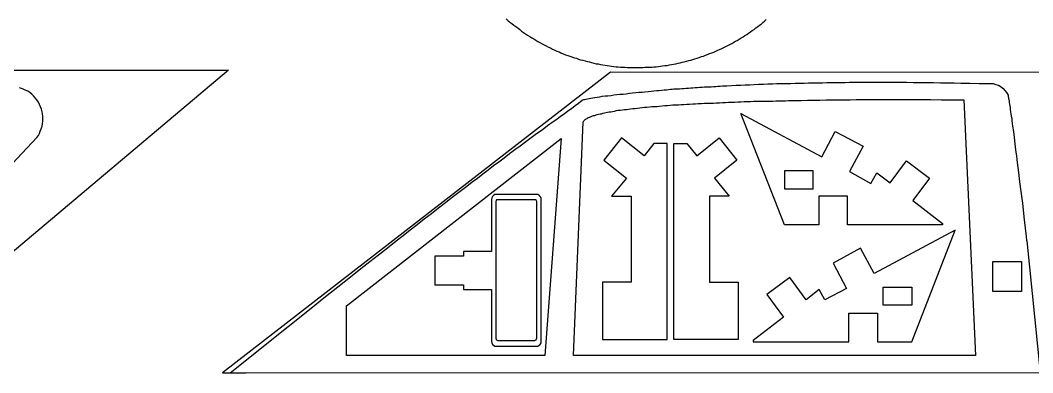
# Model space of a CAD drawing. Extents: x 11 to 591, y 39 to 419.
# Drawn here: x 133.2 to 223.3, y 231 to 262.4 of the extents above; entities that cross this region are included whole.
import ezdxf

# ---------------------------------------------------------------- set-up
doc = ezdxf.new("R2010")
doc.units = 0
doc.layers.get('0').update_dxf_attribs({"linetype": 'CONTINUOUS'})

msp = doc.modelspace()

# ---------------------------------------------------------------- linework, layer by layer
at = {"color": 3}
for p, q in [((176.465419, 262.505266), (176.640419, 262.355266)), ((176.640419, 262.355266), (176.790419, 262.230266)), ((199.315419, 262.180266), (199.465419, 262.305266)), ((199.465419, 262.305266), (199.615419, 262.455266)), ((176.790419, 262.230266), (176.965419, 262.105266)), ((176.965419, 262.105266), (177.140419, 261.955266)), ((177.140419, 261.955266), (177.315419, 261.830266)), ((177.315419, 261.830266), (177.490419, 261.705266)), ((177.490419, 261.705266), (177.665419, 261.580266)), ((177.665419, 261.580266), (177.840419, 261.430266)), ((177.840419, 261.430266), (178.015419, 261.305266)), ((198.215419, 261.355266), (198.365419, 261.480266)), ((198.365419, 261.480266), (198.540419, 261.580266)), ((198.540419, 261.580266), (198.690419, 261.705266)), ((198.690419, 261.705266), (198.865419, 261.830266)), ((198.865419, 261.830266), (199.015419, 261.955266)), ((199.015419, 261.955266), (199.165419, 262.055266)), ((199.165419, 262.055266), (199.315419, 262.180266)), ((178.015419, 261.305266), (178.190419, 261.180266)), ((178.190419, 261.180266), (178.365419, 261.080266)), ((178.365419, 261.080266), (178.565419, 260.955266)), ((178.565419, 260.955266), (178.740419, 260.830266)), ((178.740419, 260.830266), (178.915419, 260.730266)), ((178.915419, 260.730266), (179.090419, 260.630266)), ((179.090419, 260.630266), (179.290419, 260.505266)), ((179.290419, 260.505266), (179.465419, 260.405266)), ((196.715419, 260.430266), (196.865419, 260.530266)), ((196.865419, 260.530266), (197.040419, 260.605266)), ((197.040419, 260.605266), (197.215419, 260.705266)), ((197.215419, 260.705266), (197.390419, 260.830266)), ((197.390419, 260.830266), (197.565419, 260.930266)), ((197.565419, 260.930266), (197.715419, 261.030266)), ((197.715419, 261.030266), (197.890419, 261.130266)), ((197.890419, 261.130266), (198.040419, 261.255266)), ((198.040419, 261.255266), (198.215419, 261.355266)), ((179.465419, 260.405266), (179.665419, 260.305266)), ((179.665419, 260.305266), (179.840419, 260.205266)), ((179.840419, 260.205266), (180.015419, 260.105266)), ((180.015419, 260.105266), (180.215419, 260.005266)), ((180.215419, 260.005266), (180.415419, 259.930266)), ((180.415419, 259.930266), (180.590419, 259.830266)), ((180.590419, 259.830266), (180.790419, 259.730266)), ((180.790419, 259.730266), (180.965419, 259.655266)), ((180.965419, 259.655266), (181.165419, 259.580266)), ((194.940419, 259.555266), (195.115419, 259.655266)), ((195.115419, 259.655266), (195.290419, 259.730266)), ((195.290419, 259.730266), (195.465419, 259.805266)), ((195.465419, 259.805266), (195.665419, 259.880266)), ((195.665419, 259.880266), (195.840419, 259.980266)), ((195.840419, 259.980266), (196.015419, 260.055266)), ((196.015419, 260.055266), (196.190419, 260.155266)), ((196.190419, 260.155266), (196.365419, 260.230266)), ((196.365419, 260.230266), (196.540419, 260.330266)), ((196.540419, 260.330266), (196.715419, 260.430266)), ((181.165419, 259.580266), (181.340419, 259.505266)), ((181.340419, 259.505266), (181.540419, 259.405266)), ((181.540419, 259.405266), (181.740419, 259.330266)), ((181.740419, 259.330266), (181.940419, 259.255266)), ((181.940419, 259.255266), (182.115419, 259.205266)), ((182.115419, 259.205266), (182.315419, 259.130266)), ((182.315419, 259.130266), (182.515419, 259.055266)), ((182.515419, 259.055266), (182.715419, 259.005266)), ((182.715419, 259.005266), (182.890419, 258.930266)), ((182.890419, 258.930266), (183.090419, 258.880266)), ((183.090419, 258.880266), (183.290419, 258.830266)), ((183.290419, 258.830266), (183.490419, 258.780266)), ((183.490419, 258.780266), (183.690419, 258.730266)), ((183.690419, 258.730266), (183.865419, 258.680266)), ((192.140419, 258.655266), (192.315419, 258.705266)), ((192.315419, 258.705266), (192.515419, 258.755266)), ((192.515419, 258.755266), (192.715419, 258.805266)), ((192.715419, 258.805266), (192.890419, 258.855266)), ((192.890419, 258.855266), (193.090419, 258.905266)), ((193.090419, 258.905266), (193.265419, 258.955266)), ((193.265419, 258.955266), (193.465419, 259.030266)), ((193.465419, 259.030266), (193.640419, 259.080266)), ((193.640419, 259.080266), (193.840419, 259.155266)), ((193.840419, 259.155266), (194.015419, 259.205266)), ((194.015419, 259.205266), (194.215419, 259.280266)), ((194.215419, 259.280266), (194.390419, 259.355266)), ((194.390419, 259.355266), (194.565419, 259.430266)), ((194.565419, 259.430266), (194.765419, 259.480266)), ((194.765419, 259.480266), (194.940419, 259.555266)), ((17.040419, 258.030266), (151.740419, 257.955266)), ((151.740419, 257.955266), (120.090419, 231.330266)), ((183.865419, 258.680266), (184.065419, 258.630266)), ((184.065419, 258.630266), (184.265419, 258.580266)), ((184.265419, 258.580266), (184.465419, 258.530266)), ((184.465419, 258.530266), (184.665419, 258.505266)), ((184.665419, 258.505266), (184.865419, 258.455266)), ((184.865419, 258.455266), (185.065419, 258.430266)), ((185.065419, 258.430266), (185.265419, 258.405266)), ((185.265419, 258.405266), (185.465419, 258.355266)), ((185.465419, 258.355266), (185.665419, 258.330266)), ((185.665419, 258.330266), (185.840419, 258.305266)), ((185.840419, 258.305266), (186.040419, 258.280266)), ((186.040419, 258.280266), (186.240419, 258.255266)), ((186.240419, 258.255266), (186.440419, 258.255266)), ((186.440419, 258.255266), (186.640419, 258.230266)), ((186.640419, 258.230266), (186.840419, 258.205266)), ((186.840419, 258.205266), (187.040419, 258.205266)), ((187.040419, 258.205266), (187.240419, 258.180266)), ((187.240419, 258.180266), (187.440419, 258.180266)), ((187.440419, 258.180266), (187.640419, 258.180266)), ((187.640419, 258.180266), (187.840419, 258.180266)), ((187.840419, 258.180266), (188.040419, 258.180266)), ((188.040419, 258.180266), (188.240419, 258.180266)), ((188.240419, 258.180266), (188.440419, 258.180266)), ((188.440419, 258.180266), (188.615419, 258.180266)), ((188.615419, 258.180266), (188.815419, 258.205266)), ((188.815419, 258.205266), (189.015419, 258.205266)), ((189.015419, 258.205266), (189.215419, 258.205266)), ((189.215419, 258.205266), (189.415419, 258.230266)), ((189.415419, 258.230266), (189.615419, 258.255266)), ((189.615419, 258.255266), (189.815419, 258.255266)), ((189.815419, 258.255266), (190.015419, 258.280266)), ((190.015419, 258.280266), (190.190419, 258.305266)), ((190.190419, 258.305266), (190.390419, 258.330266)), ((190.390419, 258.330266), (190.590419, 258.355266)), ((190.590419, 258.355266), (190.790419, 258.380266)), ((190.790419, 258.380266), (190.990419, 258.430266)), ((190.990419, 258.430266), (191.165419, 258.455266)), ((191.165419, 258.455266), (191.365419, 258.480266)), ((191.365419, 258.480266), (191.565419, 258.530266)), ((191.565419, 258.530266), (191.765419, 258.580266)), ((191.765419, 258.580266), (191.940419, 258.605266)), ((191.940419, 258.605266), (192.140419, 258.655266)), ((185.740419, 257.780266), (151.215419, 231.030266)), ((256.365419, 257.705266), (185.740419, 257.780266)), ((133.390419, 256.305266), (133.140419, 256.380266)), ((133.640419, 256.180266), (133.390419, 256.305266)), ((133.865419, 256.080266), (133.640419, 256.180266)), ((134.065419, 255.955266), (133.865419, 256.080266)), ((134.240419, 255.805266), (134.065419, 255.955266)), ((134.390419, 255.655266), (134.240419, 255.805266)), ((134.540419, 255.480266), (134.390419, 255.655266)), ((134.665419, 255.305266), (134.540419, 255.480266)), ((134.815419, 255.105266), (134.665419, 255.305266)), ((134.915419, 254.905266), (134.815419, 255.105266)), ((195.990419, 255.080266), (196.265419, 255.105266)), ((196.265419, 255.105266), (196.540419, 255.105266)), ((196.540419, 255.105266), (196.815419, 255.105266)), ((196.815419, 255.105266), (197.090419, 255.130266)), ((197.090419, 255.130266), (197.365419, 255.130266)), ((197.365419, 255.130266), (197.640419, 255.155266)), ((197.640419, 255.155266), (197.940419, 255.155266)), ((197.940419, 255.155266), (198.215419, 255.155266)), ((198.215419, 255.155266), (198.490419, 255.180266)), ((198.490419, 255.180266), (198.765419, 255.180266)), ((198.765419, 255.180266), (199.065419, 255.180266)), ((199.065419, 255.180266), (199.340419, 255.180266)), ((199.340419, 255.180266), (199.615419, 255.205266)), ((199.615419, 255.205266), (199.890419, 255.205266)), ((199.890419, 255.205266), (200.190419, 255.205266)), ((200.190419, 255.205266), (200.465419, 255.230266)), ((200.465419, 255.230266), (200.740419, 255.230266)), ((200.740419, 255.230266), (201.040419, 255.230266)), ((201.040419, 255.230266), (201.315419, 255.230266)), ((201.315419, 255.230266), (201.590419, 255.255266)), ((201.590419, 255.255266), (201.865419, 255.255266)), ((201.865419, 255.255266), (202.165419, 255.255266)), ((202.165419, 255.255266), (202.715419, 255.255266)), ((202.715419, 255.255266), (203.290419, 255.280266)), ((203.290419, 255.280266), (203.840419, 255.280266)), ((203.840419, 255.280266), (204.390419, 255.280266)), ((204.390419, 255.280266), (204.940419, 255.305266)), ((204.940419, 255.305266), (205.490419, 255.305266)), ((205.490419, 255.305266), (206.015419, 255.305266)), ((206.015419, 255.305266), (206.565419, 255.305266)), ((206.565419, 255.305266), (207.090419, 255.305266)), ((207.090419, 255.305266), (207.615419, 255.330266)), ((207.615419, 255.330266), (208.115419, 255.330266)), ((208.115419, 255.330266), (208.615419, 255.330266)), ((208.615419, 255.330266), (209.115419, 255.330266)), ((209.115419, 255.330266), (209.615419, 255.330266)), ((209.615419, 255.330266), (210.315419, 255.330266)), ((210.315419, 255.330266), (211.015419, 255.330266)), ((211.015419, 255.330266), (211.240419, 255.330266)), ((211.240419, 255.330266), (211.915419, 255.330266)), ((211.915419, 255.330266), (212.540419, 255.330266)), ((212.540419, 255.330266), (213.340419, 255.330266)), ((213.340419, 255.330266), (214.240419, 255.330266)), ((214.240419, 255.330266), (215.215419, 255.305266)), ((215.215419, 255.305266), (217.215419, 255.305266)), ((217.215419, 255.305266), (218.240419, 232.555266)), ((135.015419, 254.680266), (134.915419, 254.905266)), ((135.090419, 254.480266), (135.015419, 254.680266)), ((135.165419, 254.255266), (135.090419, 254.480266)), ((135.190419, 254.055266), (135.165419, 254.255266)), ((185.340419, 254.180266), (185.490419, 254.205266)), ((185.490419, 254.205266), (185.640419, 254.230266)), ((185.640419, 254.230266), (185.790419, 254.255266)), ((185.790419, 254.255266), (185.940419, 254.280266)), ((185.940419, 254.280266), (186.115419, 254.305266)), ((186.115419, 254.305266), (186.290419, 254.355266)), ((186.290419, 254.355266), (186.440419, 254.380266)), ((186.440419, 254.380266), (186.615419, 254.405266)), ((186.615419, 254.405266), (186.815419, 254.430266)), ((186.815419, 254.430266), (186.990419, 254.455266)), ((186.990419, 254.455266), (187.165419, 254.455266)), ((187.165419, 254.455266), (187.365419, 254.480266)), ((187.365419, 254.480266), (187.540419, 254.505266)), ((187.540419, 254.505266), (187.740419, 254.530266)), ((187.740419, 254.530266), (187.940419, 254.555266)), ((187.940419, 254.555266), (188.140419, 254.580266)), ((188.140419, 254.580266), (188.365419, 254.605266)), ((188.365419, 254.605266), (188.565419, 254.630266)), ((188.565419, 254.630266), (188.765419, 254.655266)), ((188.765419, 254.655266), (188.990419, 254.655266)), ((188.990419, 254.655266), (189.215419, 254.680266)), ((189.215419, 254.680266), (189.440419, 254.705266)), ((189.440419, 254.705266), (189.665419, 254.730266)), ((189.665419, 254.730266), (189.890419, 254.730266)), ((189.890419, 254.730266), (190.115419, 254.755266)), ((190.115419, 254.755266), (190.340419, 254.780266)), ((190.340419, 254.780266), (190.590419, 254.805266)), ((190.590419, 254.805266), (190.815419, 254.805266)), ((190.815419, 254.805266), (191.065419, 254.830266)), ((191.065419, 254.830266), (191.290419, 254.855266)), ((191.290419, 254.855266), (191.540419, 254.855266)), ((191.540419, 254.855266), (191.790419, 254.880266)), ((191.790419, 254.880266), (192.040419, 254.905266)), ((192.040419, 254.905266), (192.290419, 254.905266)), ((192.290419, 254.905266), (192.540419, 254.930266)), ((192.540419, 254.930266), (192.790419, 254.930266)), ((192.790419, 254.930266), (193.065419, 254.955266)), ((193.065419, 254.955266), (193.315419, 254.955266)), ((193.315419, 254.955266), (193.565419, 254.980266)), ((193.565419, 254.980266), (193.840419, 254.980266)), ((193.840419, 254.980266), (194.115419, 255.005266)), ((194.115419, 255.005266), (194.365419, 255.005266)), ((194.365419, 255.005266), (194.640419, 255.030266)), ((194.640419, 255.030266), (194.915419, 255.030266)), ((194.915419, 255.030266), (195.165419, 255.055266)), ((195.165419, 255.055266), (195.440419, 255.055266)), ((195.440419, 255.055266), (195.715419, 255.080266)), ((195.715419, 255.080266), (195.990419, 255.080266)), ((135.215419, 253.855266), (135.190419, 254.055266)), ((135.190419, 253.180266), (135.215419, 253.405266)), ((135.215419, 253.630266), (135.215419, 253.855266)), ((135.215419, 253.405266), (135.215419, 253.630266)), ((182.465419, 232.555266), (183.315419, 253.355266)), ((183.315419, 253.355266), (183.340419, 253.380266)), ((183.340419, 253.380266), (183.365419, 253.430266)), ((183.365419, 253.430266), (183.415419, 253.480266)), ((183.415419, 253.480266), (183.440419, 253.505266)), ((183.440419, 253.505266), (183.490419, 253.555266)), ((183.490419, 253.555266), (183.540419, 253.580266)), ((183.540419, 253.580266), (183.590419, 253.630266)), ((183.590419, 253.630266), (183.665419, 253.655266)), ((183.665419, 253.655266), (183.715419, 253.705266)), ((183.715419, 253.705266), (183.790419, 253.730266)), ((183.790419, 253.730266), (183.865419, 253.780266)), ((183.865419, 253.780266), (183.965419, 253.805266)), ((183.965419, 253.805266), (184.040419, 253.830266)), ((184.040419, 253.830266), (184.140419, 253.880266)), ((184.140419, 253.880266), (184.240419, 253.905266)), ((184.240419, 253.905266), (184.340419, 253.930266)), ((184.340419, 253.930266), (184.465419, 253.980266)), ((184.465419, 253.980266), (184.565419, 254.005266)), ((184.565419, 254.005266), (184.690419, 254.030266)), ((184.690419, 254.030266), (184.815419, 254.055266)), ((184.815419, 254.055266), (184.940419, 254.080266)), ((184.940419, 254.080266), (185.065419, 254.130266)), ((185.065419, 254.130266), (185.215419, 254.155266)), ((185.215419, 254.155266), (185.340419, 254.180266)), ((134.915419, 252.305266), (134.990419, 252.530266)), ((134.990419, 252.530266), (135.065419, 252.730266)), ((135.065419, 252.730266), (135.140419, 252.955266)), ((135.140419, 252.955266), (135.190419, 253.180266)), ((117.865419, 234.155266), (134.690419, 251.955266)), ((134.690419, 251.955266), (134.815419, 252.130266)), ((134.815419, 252.130266), (134.915419, 252.305266)), ((162.240419, 236.980266), (181.365419, 251.880266)), ((181.365419, 251.880266), (179.890419, 232.555266)), ((162.240419, 232.555266), (162.240419, 236.980266)), ((179.890419, 232.555266), (162.240419, 232.555266)), ((215.765419, 232.555266), (182.465419, 232.555266)), ((218.240419, 232.555266), (215.765419, 232.555266)), ((151.215419, 231.030266), (153.315419, 231.030266)), ((153.315419, 231.030266), (287.990419, 231.080266))]:
    msp.add_line(p, q, dxfattribs=at)
at = {"color": 1}
for p, q in [((188.265419, 255.980266), (188.565419, 256.005266)), ((188.565419, 256.005266), (188.815419, 256.030266)), ((188.815419, 256.030266), (189.090419, 256.055266)), ((189.090419, 256.055266), (189.365419, 256.080266)), ((189.365419, 256.080266), (189.615419, 256.105266)), ((189.615419, 256.105266), (189.865419, 256.130266)), ((189.865419, 256.130266), (190.090419, 256.155266)), ((190.090419, 256.155266), (190.315419, 256.180266)), ((190.315419, 256.180266), (190.540419, 256.205266)), ((190.540419, 256.205266), (190.740419, 256.205266)), ((190.740419, 256.205266), (190.915419, 256.230266)), ((190.915419, 256.230266), (191.090419, 256.255266)), ((191.090419, 256.255266), (191.240419, 256.255266)), ((191.240419, 256.255266), (191.390419, 256.280266)), ((191.390419, 256.280266), (191.515419, 256.280266)), ((191.515419, 256.280266), (191.615419, 256.280266)), ((191.615419, 256.280266), (191.690419, 256.280266)), ((191.690419, 256.280266), (191.890419, 256.305266)), ((191.890419, 256.305266), (192.090419, 256.330266)), ((192.090419, 256.330266), (192.290419, 256.330266)), ((192.290419, 256.330266), (192.490419, 256.355266)), ((192.490419, 256.355266), (192.690419, 256.355266)), ((192.690419, 256.355266), (192.890419, 256.380266)), ((192.890419, 256.380266), (193.090419, 256.380266)), ((193.090419, 256.380266), (193.290419, 256.405266)), ((193.290419, 256.405266), (193.490419, 256.405266)), ((193.490419, 256.405266), (193.690419, 256.430266)), ((193.690419, 256.430266), (193.915419, 256.430266)), ((193.915419, 256.430266), (194.115419, 256.455266)), ((194.115419, 256.455266), (194.315419, 256.455266)), ((194.315419, 256.455266), (194.515419, 256.480266)), ((194.515419, 256.480266), (194.715419, 256.480266)), ((194.715419, 256.480266), (194.915419, 256.505266)), ((194.915419, 256.505266), (195.115419, 256.505266)), ((195.115419, 256.505266), (195.315419, 256.530266)), ((195.315419, 256.530266), (195.515419, 256.530266)), ((195.515419, 256.530266), (195.715419, 256.555266)), ((195.715419, 256.555266), (196.115419, 256.555266)), ((196.115419, 256.555266), (196.515419, 256.580266)), ((196.515419, 256.580266), (196.940419, 256.605266)), ((196.940419, 256.605266), (197.340419, 256.630266)), ((197.340419, 256.630266), (197.740419, 256.655266)), ((197.740419, 256.655266), (198.140419, 256.655266)), ((198.140419, 256.655266), (198.540419, 256.680266)), ((198.540419, 256.680266), (198.940419, 256.705266)), ((198.940419, 256.705266), (199.365419, 256.705266)), ((199.365419, 256.705266), (199.765419, 256.730266)), ((199.765419, 256.730266), (200.165419, 256.730266)), ((200.165419, 256.730266), (200.565419, 256.755266)), ((200.565419, 256.755266), (200.965419, 256.755266)), ((200.965419, 256.755266), (201.365419, 256.780266)), ((201.365419, 256.780266), (201.790419, 256.780266)), ((201.790419, 256.780266), (202.190419, 256.805266)), ((202.190419, 256.805266), (202.590419, 256.805266)), ((202.590419, 256.805266), (202.990419, 256.805266)), ((202.990419, 256.805266), (203.390419, 256.830266)), ((203.390419, 256.830266), (203.790419, 256.830266)), ((203.790419, 256.830266), (204.215419, 256.830266)), ((204.215419, 256.830266), (204.615419, 256.830266)), ((204.615419, 256.830266), (205.015419, 256.855266)), ((205.015419, 256.855266), (205.415419, 256.855266)), ((205.415419, 256.855266), (205.815419, 256.855266)), ((205.815419, 256.855266), (206.215419, 256.855266)), ((206.215419, 256.855266), (206.640419, 256.855266)), ((206.640419, 256.855266), (207.040419, 256.880266)), ((207.040419, 256.880266), (207.440419, 256.880266)), ((207.440419, 256.880266), (207.840419, 256.880266)), ((207.840419, 256.880266), (208.240419, 256.880266)), ((208.240419, 256.880266), (208.665419, 256.880266)), ((208.665419, 256.880266), (209.065419, 256.880266)), ((209.065419, 256.880266), (209.465419, 256.880266)), ((209.465419, 256.880266), (209.865419, 256.880266)), ((209.865419, 256.880266), (210.265419, 256.880266)), ((210.265419, 256.880266), (210.665419, 256.880266)), ((210.665419, 256.880266), (211.090419, 256.880266)), ((211.090419, 256.880266), (211.490419, 256.880266)), ((211.490419, 256.880266), (212.090419, 256.880266)), ((212.090419, 256.880266), (212.690419, 256.855266)), ((212.690419, 256.855266), (213.315419, 256.855266)), ((213.315419, 256.855266), (213.915419, 256.855266)), ((213.915419, 256.855266), (214.515419, 256.855266)), ((214.515419, 256.855266), (215.115419, 256.830266)), ((215.115419, 256.830266), (215.740419, 256.830266)), ((215.740419, 256.830266), (216.340419, 256.830266)), ((216.340419, 256.830266), (216.940419, 256.805266)), ((216.940419, 256.805266), (217.740419, 256.805266)), ((217.740419, 256.805266), (218.565419, 256.780266)), ((218.565419, 256.780266), (219.365419, 256.780266)), ((219.365419, 256.780266), (219.565419, 256.755266)), ((219.565419, 256.755266), (219.815419, 256.755266)), ((219.815419, 256.755266), (220.065419, 256.680266)), ((220.065419, 256.680266), (220.290419, 256.605266)), ((220.290419, 256.605266), (220.515419, 256.480266)), ((220.515419, 256.480266), (220.715419, 256.330266)), ((220.715419, 256.330266), (220.865419, 256.155266)), ((220.865419, 256.155266), (221.015419, 255.955266)), ((182.915419, 255.030266), (183.240419, 255.280266)), ((183.240419, 255.280266), (183.290419, 255.305266)), ((183.290419, 255.305266), (183.365419, 255.330266)), ((183.365419, 255.330266), (183.440419, 255.355266)), ((183.440419, 255.355266), (183.565419, 255.380266)), ((183.565419, 255.380266), (183.690419, 255.405266)), ((183.690419, 255.405266), (183.840419, 255.430266)), ((183.840419, 255.430266), (183.990419, 255.455266)), ((183.990419, 255.455266), (184.165419, 255.505266)), ((184.165419, 255.505266), (184.365419, 255.530266)), ((184.365419, 255.530266), (184.565419, 255.555266)), ((184.565419, 255.555266), (184.790419, 255.580266)), ((184.790419, 255.580266), (185.015419, 255.630266)), ((185.015419, 255.630266), (185.265419, 255.655266)), ((185.265419, 255.655266), (185.515419, 255.680266)), ((185.515419, 255.680266), (185.765419, 255.705266)), ((185.765419, 255.705266), (186.040419, 255.755266)), ((186.040419, 255.755266), (186.315419, 255.780266)), ((186.315419, 255.780266), (186.590419, 255.805266)), ((186.590419, 255.805266), (186.865419, 255.830266)), ((186.865419, 255.830266), (187.140419, 255.855266)), ((187.140419, 255.855266), (187.440419, 255.905266)), ((187.440419, 255.905266), (187.715419, 255.930266)), ((187.715419, 255.930266), (187.990419, 255.955266)), ((187.990419, 255.955266), (188.265419, 255.980266)), ((221.015419, 255.955266), (221.140419, 255.730266)), ((221.140419, 255.730266), (221.140419, 255.705266)), ((221.140419, 255.705266), (221.165419, 255.655266)), ((221.165419, 255.655266), (221.165419, 255.605266)), ((221.165419, 255.605266), (221.190419, 255.530266)), ((221.190419, 255.530266), (221.190419, 255.430266)), ((221.190419, 255.430266), (221.215419, 255.330266)), ((221.215419, 255.330266), (221.240419, 255.205266)), ((221.240419, 255.205266), (221.240419, 255.080266)), ((181.615419, 254.080266), (181.940419, 254.330266)), ((181.940419, 254.330266), (182.265419, 254.555266)), ((182.265419, 254.555266), (182.590419, 254.805266)), ((182.590419, 254.805266), (182.915419, 255.030266)), ((221.240419, 255.080266), (221.265419, 254.930266)), ((221.265419, 254.930266), (221.290419, 254.780266)), ((221.290419, 254.780266), (221.315419, 254.630266)), ((221.315419, 254.630266), (221.340419, 254.455266)), ((221.340419, 254.455266), (221.365419, 254.255266)), ((221.365419, 254.255266), (221.390419, 254.080266)), ((180.140419, 253.030266), (180.640419, 253.380266)), ((180.640419, 253.380266), (180.965419, 253.605266)), ((180.965419, 253.605266), (181.290419, 253.855266)), ((181.290419, 253.855266), (181.615419, 254.080266)), ((221.390419, 254.080266), (221.415419, 253.855266)), ((221.415419, 253.855266), (221.465419, 253.655266)), ((221.465419, 253.655266), (221.490419, 253.430266)), ((221.490419, 253.430266), (221.515419, 253.205266)), ((179.165419, 252.305266), (179.665419, 252.655266)), ((179.665419, 252.655266), (180.140419, 253.030266)), ((221.515419, 253.205266), (221.540419, 252.955266)), ((221.540419, 252.955266), (221.615419, 252.480266)), ((221.615419, 252.480266), (221.690419, 251.955266)), ((177.715419, 251.230266), (178.215419, 251.605266)), ((178.215419, 251.605266), (178.690419, 251.955266)), ((178.690419, 251.955266), (179.165419, 252.305266)), ((221.690419, 251.955266), (221.740419, 251.405266)), ((176.765419, 250.530266), (177.240419, 250.880266)), ((177.240419, 250.880266), (177.715419, 251.230266)), ((221.740419, 251.405266), (221.815419, 250.855266)), ((221.815419, 250.855266), (221.890419, 250.305266)), ((175.340419, 249.455266), (175.815419, 249.805266)), ((175.815419, 249.805266), (176.290419, 250.155266)), ((176.290419, 250.155266), (176.765419, 250.530266)), ((221.890419, 250.305266), (221.965419, 249.730266)), ((221.965419, 249.730266), (222.065419, 248.855266)), ((174.390419, 248.730266), (174.865419, 249.080266)), ((174.865419, 249.080266), (175.340419, 249.455266)), ((222.065419, 248.855266), (222.165419, 248.005266)), ((172.965419, 247.630266), (173.440419, 248.005266)), ((173.440419, 248.005266), (173.915419, 248.355266)), ((173.915419, 248.355266), (174.390419, 248.730266)), ((222.165419, 248.005266), (222.265419, 247.155266)), ((172.015419, 246.905266), (172.490419, 247.280266)), ((172.490419, 247.280266), (172.965419, 247.630266)), ((222.265419, 247.155266), (222.415419, 246.105266)), ((170.440419, 245.705266), (171.065419, 246.180266)), ((171.065419, 246.180266), (171.540419, 246.555266)), ((171.540419, 246.555266), (172.015419, 246.905266)), ((175.565419, 246.305266), (175.590419, 246.355266)), ((175.565419, 234.055266), (175.565419, 246.305266)), ((175.590419, 246.405266), (175.640419, 246.430266)), ((175.590419, 246.355266), (175.590419, 246.405266)), ((175.640419, 246.430266), (175.690419, 246.455266)), ((175.690419, 246.455266), (175.740419, 246.455266)), ((175.740419, 246.455266), (178.990419, 246.455266)), ((178.990419, 246.455266), (179.040419, 246.455266)), ((179.040419, 246.455266), (179.090419, 246.430266)), ((179.090419, 246.430266), (179.115419, 246.405266)), ((179.115419, 246.405266), (179.140419, 246.355266)), ((179.140419, 246.355266), (179.165419, 246.305266)), ((179.165419, 246.305266), (179.165419, 234.055266)), ((222.415419, 246.105266), (222.540419, 244.905266)), ((169.165419, 244.730266), (169.815419, 245.205266)), ((169.815419, 245.205266), (170.440419, 245.705266)), ((168.540419, 244.230266), (169.165419, 244.730266)), ((222.540419, 244.905266), (222.665419, 243.905266)), ((167.290419, 243.255266), (167.915419, 243.755266)), ((167.915419, 243.755266), (168.540419, 244.230266)), ((222.665419, 243.905266), (222.765419, 243.155266)), ((165.890419, 242.155266), (166.665419, 242.780266)), ((166.665419, 242.780266), (167.290419, 243.255266)), ((222.765419, 243.155266), (222.790419, 242.805266)), ((222.790419, 242.805266), (222.815419, 242.755266)), ((222.815419, 242.755266), (223.990419, 231.055266)), ((165.090419, 241.530266), (165.890419, 242.155266)), ((163.515419, 240.305266), (164.315419, 240.930266)), ((164.315419, 240.930266), (165.090419, 241.530266)), ((162.590419, 239.555266), (163.515419, 240.305266)), ((161.490419, 238.680266), (162.590419, 239.555266)), ((160.365419, 237.805266), (161.490419, 238.680266)), ((158.940419, 236.655266), (160.365419, 237.805266)), ((157.040419, 235.155266), (158.940419, 236.655266)), ((151.890419, 231.030266), (157.040419, 235.155266)), ((175.590419, 234.005266), (175.565419, 234.055266)), ((175.590419, 233.955266), (175.590419, 234.005266)), ((175.640419, 233.930266), (175.590419, 233.955266)), ((175.690419, 233.905266), (175.640419, 233.930266)), ((175.740419, 233.880266), (175.690419, 233.905266)), ((178.990419, 233.880266), (175.740419, 233.880266)), ((179.040419, 233.905266), (178.990419, 233.880266)), ((179.090419, 233.930266), (179.040419, 233.905266)), ((179.115419, 233.955266), (179.090419, 233.930266)), ((179.140419, 234.005266), (179.115419, 233.955266)), ((179.165419, 234.055266), (179.140419, 234.005266))]:
    msp.add_line(p, q, dxfattribs=at)
at = {"color": 2}
for p, q in [((201.240419, 244.180266), (197.340419, 254.105266)), ((197.340419, 254.105266), (204.565419, 250.230266)), ((204.565419, 250.230266), (205.765419, 252.480266)), ((205.765419, 252.480266), (208.240419, 251.180266)), ((186.740419, 251.930266), (185.165419, 249.955266)), ((188.740419, 250.330266), (186.740419, 251.930266)), ((193.440419, 250.330266), (195.415419, 251.930266)), ((195.415419, 251.930266), (196.990419, 249.955266)), ((189.615419, 251.430266), (188.740419, 250.330266)), ((190.790419, 251.430266), (189.615419, 251.430266)), ((190.790419, 233.980266), (190.790419, 251.430266)), ((191.390419, 233.980266), (191.390419, 251.430266)), ((191.390419, 251.430266), (192.540419, 251.430266)), ((192.540419, 251.430266), (193.440419, 250.330266)), ((208.240419, 251.180266), (207.040419, 248.930266)), ((185.165419, 249.955266), (187.165419, 248.355266)), ((196.990419, 249.955266), (195.015419, 248.355266)), ((210.640419, 247.930266), (212.090419, 249.880266)), ((212.090419, 249.880266), (214.140419, 248.355266)), ((207.040419, 248.930266), (208.940419, 247.880266)), ((208.940419, 247.880266), (209.465419, 248.830266)), ((209.465419, 248.830266), (210.640419, 247.930266)), ((187.165419, 248.355266), (185.840419, 246.730266)), ((195.015419, 248.355266), (196.315419, 246.730266)), ((214.140419, 248.355266), (212.665419, 246.355266)), ((175.190419, 246.605266), (175.165419, 246.455266)), ((175.165419, 246.455266), (175.165419, 241.830266)), ((175.240419, 246.705266), (175.190419, 246.605266)), ((175.340419, 246.805266), (175.240419, 246.705266)), ((175.465419, 246.880266), (175.340419, 246.805266)), ((175.590419, 246.880266), (175.465419, 246.880266)), ((179.140419, 246.880266), (175.590419, 246.880266)), ((179.290419, 246.880266), (179.140419, 246.880266)), ((179.390419, 246.805266), (179.290419, 246.880266)), ((179.490419, 246.705266), (179.390419, 246.805266)), ((179.565419, 246.605266), (179.490419, 246.705266)), ((179.590419, 246.455266), (179.565419, 246.605266)), ((179.590419, 233.830266), (179.590419, 246.455266)), ((185.840419, 246.730266), (187.590419, 246.730266)), ((187.590419, 246.730266), (187.590419, 239.080266)), ((196.315419, 246.730266), (194.565419, 246.730266)), ((194.565419, 246.730266), (194.565419, 239.080266)), ((206.840419, 246.730266), (204.290419, 246.730266)), ((204.290419, 246.730266), (204.290419, 244.180266)), ((206.840419, 244.180266), (206.840419, 246.730266)), ((212.665419, 246.355266), (215.315419, 244.305266)), ((215.315419, 244.305266), (215.315419, 244.180266)), ((204.290419, 244.180266), (201.240419, 244.180266)), ((215.315419, 244.180266), (206.840419, 244.180266)), ((216.440419, 243.730266), (209.215419, 239.855266)), ((212.565419, 233.780266), (216.440419, 243.730266)), ((175.165419, 241.830266), (172.665419, 241.830266)), ((172.665419, 241.830266), (172.665419, 241.405266)), ((208.015419, 242.105266), (205.565419, 240.780266)), ((209.215419, 239.855266), (208.015419, 242.105266)), ((172.665419, 241.405266), (170.115419, 241.405266)), ((170.115419, 241.405266), (170.115419, 238.855266)), ((205.565419, 240.780266), (206.765419, 238.530266)), ((187.590419, 239.080266), (185.040419, 239.080266)), ((185.040419, 239.080266), (185.040419, 233.980266)), ((194.565419, 239.080266), (197.115419, 239.080266)), ((197.115419, 239.080266), (197.115419, 233.980266)), ((201.715419, 239.505266), (199.665419, 237.980266)), ((203.165419, 237.530266), (201.715419, 239.505266)), ((170.115419, 238.855266), (172.665419, 238.855266)), ((172.665419, 238.855266), (172.665419, 238.430266)), ((172.665419, 238.430266), (175.165419, 238.430266)), ((175.165419, 238.430266), (175.165419, 233.830266)), ((199.665419, 237.980266), (201.140419, 235.980266)), ((204.315419, 238.430266), (203.165419, 237.530266)), ((204.840419, 237.505266), (204.315419, 238.430266)), ((206.765419, 238.530266), (204.840419, 237.505266)), ((206.965419, 233.780266), (206.965419, 236.330266)), ((206.965419, 236.330266), (209.515419, 236.330266)), ((209.515419, 236.330266), (209.515419, 233.780266)), ((201.140419, 235.980266), (198.465419, 233.905266)), ((175.165419, 233.830266), (175.190419, 233.680266)), ((175.190419, 233.680266), (175.240419, 233.555266)), ((175.240419, 233.555266), (175.340419, 233.480266)), ((175.340419, 233.480266), (175.465419, 233.405266)), ((179.290419, 233.405266), (179.390419, 233.480266)), ((179.390419, 233.480266), (179.490419, 233.555266)), ((179.490419, 233.555266), (179.565419, 233.680266)), ((179.565419, 233.680266), (179.590419, 233.830266)), ((185.040419, 233.980266), (190.790419, 233.980266)), ((197.115419, 233.980266), (191.390419, 233.980266)), ((198.465419, 233.905266), (198.465419, 233.780266)), ((198.465419, 233.780266), (206.965419, 233.780266)), ((209.515419, 233.780266), (212.565419, 233.780266)), ((175.465419, 233.405266), (175.590419, 233.380266)), ((175.590419, 233.380266), (179.140419, 233.380266)), ((179.140419, 233.380266), (179.290419, 233.405266))]:
    msp.add_line(p, q, dxfattribs=at)
at = {"color": 7}
for p, q in [((203.790419, 249.005266), (201.240419, 249.005266)), ((201.240419, 249.005266), (201.240419, 247.405266)), ((203.790419, 247.405266), (203.790419, 249.005266)), ((201.240419, 247.405266), (203.790419, 247.405266)), ((219.790419, 238.255266), (219.790419, 240.930266)), ((219.790419, 240.930266), (222.340419, 240.930266)), ((222.340419, 240.930266), (222.340419, 238.255266)), ((210.015419, 237.030266), (210.015419, 238.630266)), ((210.015419, 238.630266), (212.565419, 238.630266)), ((212.565419, 238.630266), (212.565419, 237.030266)), ((222.340419, 238.255266), (219.790419, 238.255266)), ((212.565419, 237.030266), (210.015419, 237.030266))]:
    msp.add_line(p, q, dxfattribs=at)

doc.saveas('drawing.dxf')
